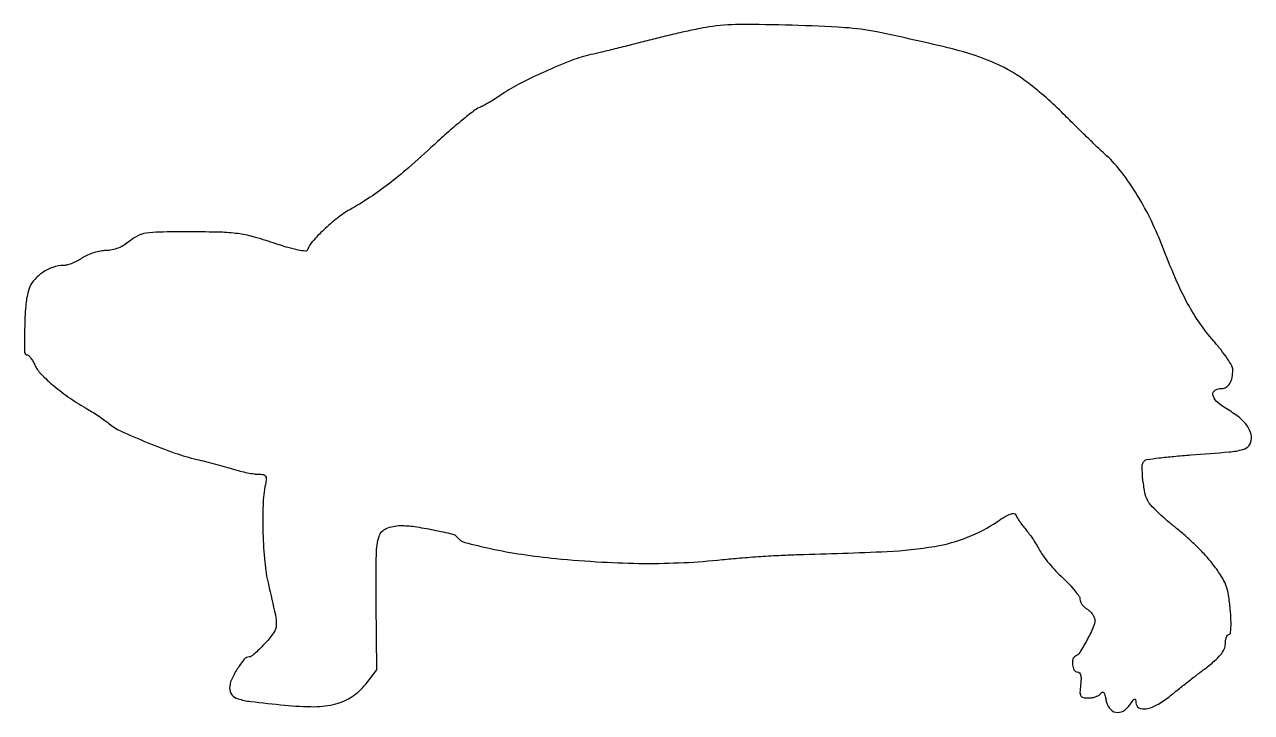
# Model space of a CAD drawing. Extents: x 0 to 329, y 0 to 185.
import ezdxf

# ---------------------------------------------------------------- set-up
doc = ezdxf.new("R2010")
doc.units = 0

msp = doc.modelspace()

# ---------------------------------------------------------------- linework, layer by layer
msp.add_lwpolyline([(183.5, 183.957893, 0.01186), (180.512283, 183.421162, 0.004373), (176.325, 182.527728, 0.004332), (171.768367, 181.472224, 0.005196), (167.5, 180.397399, -0.001977), (163.259431, 179.300487, -0.001694), (158.786813, 178.17852, -0.001706), (154.716835, 177.186929, -0.004892), (151.88064, 176.535455, 0.038373), (146.682088, 174.968795, 0.013493), (139.488766, 171.957979, 0.013644), (132.40677, 168.531127, 0.034117), (127.5, 165.548605, -0.012862), (126.165666, 164.657805, -0.009274), (124.634394, 163.730778, -0.009376), (123.144541, 162.903117, -0.01999), (121.95751, 162.332124, 0.06314), (120.480727, 161.457918, 0.006652), (117.341426, 158.950759, 0.008145), (113.676212, 155.841577, 0.006449), (109.813486, 152.365987, -0.00675), (102.962774, 146.209323, -0.015373), (97.589736, 141.794172, -0.018602), (92.64584, 138.265395, -0.016291), (87.233499, 134.946122, 0.037589), (83.889513, 132.694094, 0.022562), (80.266604, 129.561488, 0.020523), (77.160739, 126.369298, 0.09996), (75.888665, 124.205135, -0.343148), (75.308968, 123.827366, -0.028376), (73.406033, 124.096128, -0.023688), (70.632507, 124.787838, -0.008213), (66.701882, 126.03914, 0.014031), (61.280338, 127.695851, 0.033953), (57.177538, 128.530209, 0.026981), (52.479105, 128.901208, 0.006213), (44.528607, 129, 0.003523), (36.146986, 128.940943, 0.034432), (32.619435, 128.647738, 0.077984), (30.359072, 127.930115, 0.059178), (28.182369, 126.5, -0.039665), (26.712193, 125.449942, -0.040951), (25.10982, 124.657895, -0.042512), (23.461736, 124.162053, -0.051372), (21.855644, 123.993411, 0.047462), (20.352796, 123.847453, 0.028071), (18.60447, 123.405128, 0.027902), (16.893372, 122.76162, 0.042388), (15.5, 122, -0.025044), (14.215687, 121.23906, -0.023693), (12.838144, 120.594872, -0.024409), (11.565458, 120.142903, -0.072342), (10.651129, 120.006589, 0.083366), (7.576472, 119.479087, 0.070861), (4.648618, 117.963207, 0.072713), (2.328233, 115.738294, 0.097886), (1.023464, 113.144546, 0.048567), (0.314575, 109.10864, 0.015303), (0.031284, 102.982402, 0.006933), (0.020397, 96.726628, 0.410667), (0.755889, 96, -0.207912), (1.123122, 95.840396, -0.029537), (1.660046, 95.192188, -0.02953), (2.234432, 94.303267, -0.021203), (2.77241, 93.25, 0.088307), (4.430222, 90.857634, 0.023334), (7.87296, 87.701498, 0.022847), (12.206767, 84.409337, 0.021266), (16.925444, 81.441531, -0.010429), (18.455983, 80.524568, -0.008224), (20.074809, 79.47073, -0.008328), (21.546492, 78.441766, -0.02032), (22.585316, 77.623035, 0.070127), (25.759376, 75.59718, 0.010079), (32.843186, 72.536076, 0.012276), (40.3473, 69.684198, 0.027627), (46.190301, 67.982534, -0.005043), (48.545749, 67.410512, -0.003332), (51.241042, 66.707951, -0.003353), (53.852221, 65.989899, -0.006494), (55.928139, 65.374822, 0.013448), (57.799623, 64.848514, 0.01215), (59.760899, 64.403854, 0.012273), (61.537095, 64.091441, 0.037408), (62.757594, 64, -0.039304), (64.057357, 63.89767, -0.209027), (64.644036, 63.522244, -0.17363), (64.828636, 62.785752, -0.025872), (64.596567, 61.25, 0.041806), (63.949947, 55.802406, 0.015984), (63.929945, 48.160527, 0.016158), (64.408565, 40.408389, 0.034658), (65.381855, 34.5, -0.003887), (67.263239, 26.271452, -0.066401), (67.496415, 23.515115, -0.139865), (66.818347, 21.51028, -0.034045), (64.621923, 18.75, -0.012297), (63.243509, 17.313553, -0.017082), (61.935357, 16.101562, -0.013603), (60.806822, 15.177906, -0.166177), (60.286315, 15, 0.223808), (58.915172, 14.353892, 0.031837), (57.041172, 11.764263, 0.035566), (55.473013, 8.836077, 0.105532), (55, 6.619948, 0.1691), (55.608256, 4.872863, 0.151386), (57.19759, 3.784966, 0.045808), (60.690545, 3.047023, 0.003944), (69.767002, 2.055912, 0.025209), (77.742914, 1.65303, 0.063895), (83.488214, 2.389865, 0.084528), (87.860612, 4.362545, 0.076852), (91.5, 7.725088), (94.5, 11.5), (94.329434, 29.400862, -0.005141), (94.339424, 42.648216, -0.072474), (95.074427, 47.329689, -0.221594), (96.996863, 49.449682, -0.098502), (100.780325, 50.223402, -0.03696), (104.550831, 49.964576, -0.014494), (109.690026, 49.074939, -0.00821), (114.74922, 47.960508, -0.178188), (115.996687, 47.132627, 0.171054), (118.059818, 45.721895, 0.011924), (124.992111, 44.046859, 0.016281), (133.36579, 42.517234, 0.012966), (142.482549, 41.397675, 0.009684), (154.82009, 40.447113, 0.0127), (166.115827, 40.084057, 0.013559), (176.763146, 40.301124, 0.01451), (187.144045, 41.097008, -0.00615), (191.834019, 41.535562, -0.003724), (197.395438, 41.945018, -0.00373), (202.923345, 42.269245, -0.006549), (207.5, 42.443373, 0.005421), (231.311943, 43.295554, 0.029697), (244.106419, 44.656756, 0.053425), (252.891523, 47.108138, 0.05372), (260.940335, 51.362109, -0.014892), (262.929282, 52.619519, -0.045519), (264.370065, 53.303103, -0.086684), (265.320741, 53.475205, -0.324523), (265.785984, 53.142048, 0.056417), (266.081956, 52.504228, 0.01238), (266.737186, 51.486329, 0.012735), (267.558643, 50.340941, 0.011927), (268.454955, 49.213053, -0.01701), (269.435412, 47.953204, -0.0103), (270.513064, 46.400473, -0.010314), (271.520452, 44.813083, -0.017828), (272.282529, 43.448131, 0.042148), (273.193416, 41.988115, 0.014826), (274.731473, 40.053498, 0.014599), (276.556317, 38.0166, 0.016588), (278.423223, 36.177536, -0.016086), (280.175908, 34.454452, -0.021084), (281.655572, 32.765975, -0.019182), (282.751009, 31.2918, -0.151315), (283, 30.487879, 0.108539), (283.143605, 29.834133, 0.050435), (283.5875, 29.082134, 0.046653), (284.234906, 28.354723, 0.048047), (285, 27.767927, -0.055095), (285.765038, 27.163904, -0.049243), (286.4125, 26.385758, -0.052222), (286.854453, 25.559625, -0.097022), (287, 24.816613, -0.108002), (286.59219, 22.950654, -0.016322), (284.874484, 19.509488, -0.014104), (282.942084, 16.164213, -0.155301), (281.782978, 15.166667, 0.23788), (281.110946, 14.370797, 0.089594), (281.027826, 12.87319, 0.094099), (281.471764, 11.491635, 0.274671), (282.299199, 11, -0.203909), (282.845446, 10.767566, -0.12998), (283.186151, 10.155135, -0.069314), (283.304461, 9.091356, -0.022147), (283.189793, 7.5, 0.017427), (283.021613, 5.437654, 0.150028), (283.248736, 4.553032, 0.217337), (283.891099, 4.119552, 0.041426), (285.331577, 4, 0.044656), (286.365609, 4.092537, 0.044976), (287.36421, 4.367188, 0.048928), (288.186005, 4.770329, 0.114138), (288.66978, 5.25, -0.178251), (289.041027, 5.535538, -0.317313), (289.391636, 5.422575, -0.097684), (289.709851, 4.763528, -0.020248), (289.985228, 3.5, 0.110974), (290.920715, 1.257043, 0.189631), (292.594671, 0.1608, 0.186373), (294.590063, 0.49005, 0.107343), (296.403443, 2.165608, -0.009641), (297.27752, 3.363689, -0.147457), (297.687453, 3.661587, -0.463208), (297.931722, 3.517825, -0.042846), (298, 2.722506, 0.281146), (298.819532, 1.380227, 0.162991), (300.751259, 1.085568, 0.084112), (303.637833, 2.105357, 0.043928), (306.804979, 4.25, -0.00342), (308.730584, 5.79505, -0.001552), (311.271006, 7.792211, -0.001537), (313.963409, 9.88207, -0.002107), (316.399592, 11.74476, 0.014409), (319.102253, 13.918601, 0.043031), (320.767543, 15.606711, 0.065631), (321.688812, 17.071238, 0.108027), (322, 18.49476, -0.036577), (322.070282, 19.45421, -0.055186), (322.282698, 20.264086, -0.072327), (322.593599, 20.818385, -0.232885), (322.962375, 21, 0.369923), (323.339105, 21.322911, 0.02472), (323.498621, 22.849463, 0.024268), (323.511782, 24.985578, 0.011311), (323.331879, 27.75, 0.017895), (322.854625, 31.598085, 0.050525), (322.15868, 34.212699, 0.052159), (320.965981, 36.588091, 0.020069), (318.849698, 39.618044, 0.022878), (316.929803, 41.918029, 0.011807), (314.333827, 44.622504, 0.011712), (311.52785, 47.2832, 0.017372), (308.938106, 49.467461, -0.009711), (306.529479, 51.436618, -0.01063), (304.272058, 53.440726, -0.01013), (302.416223, 55.231451, -0.051092), (301.510507, 56.349416, -0.090225), (300.530738, 58.674302, -0.028041), (299.913777, 62.430235, -0.023411), (299.691511, 66.134715, -0.202323), (300.301312, 67.634646, -0.163558), (300.905373, 67.934795, -0.003486), (304.240968, 68.370669, -0.00767), (308.190478, 68.797387, -0.005051), (312.745213, 69.172565, 0.003273), (323.023479, 69.982409, 0.044657), (326.71589, 70.633085, 0.16154), (328.363456, 71.721955, 0.168181), (329, 73.560865, 0.098971), (328.579897, 75.662429, 0.079931), (327.366448, 77.623431, 0.056692), (325.19455, 79.622117, 0.022278), (321.800666, 81.875292, -0.055985), (319.554528, 83.594845, -0.164093), (318.665912, 85.300591, -0.304875), (319.229752, 86.508079, -0.136358), (321, 87, 0.140602), (322.24257, 87.356462, 0.118983), (323.202226, 88.335899, 0.08821), (323.803542, 89.92197, 0.046638), (324, 92.023596, 0.130842), (323.722699, 93.065134, 0.016895), (322.498362, 95.043392, 0.018778), (320.845566, 97.331623, 0.01466), (318.888041, 99.691809, -0.029341), (315.13677, 104.494821, -0.027343), (311.876824, 109.815202, -0.021812), (308.652158, 116.466378, -0.009677), (304.957405, 125.494248, 0.023164), (301.71993, 132.833735, 0.024718), (297.879809, 139.680011, 0.026474), (293.741415, 145.556742, 0.04471), (289.611769, 149.93807, -0.009328), (288.00756, 151.415425, -0.001839), (285.189124, 154.129789, -0.001949), (281.929173, 157.317318, -0.001809), (278.611769, 160.61015, 0.032077), (269.112774, 168.961022, 0.060882), (260.36754, 174.148866, 0.043503), (248.823175, 178.062572, 0.009715), (228.5, 182.617376, 0.034298), (219.935686, 183.758644, 0.008532), (205.806713, 184.420998, 0.008338), (191.705004, 184.605801, 0.037632)], format="xyb", close=True)

doc.saveas('drawing.dxf')
